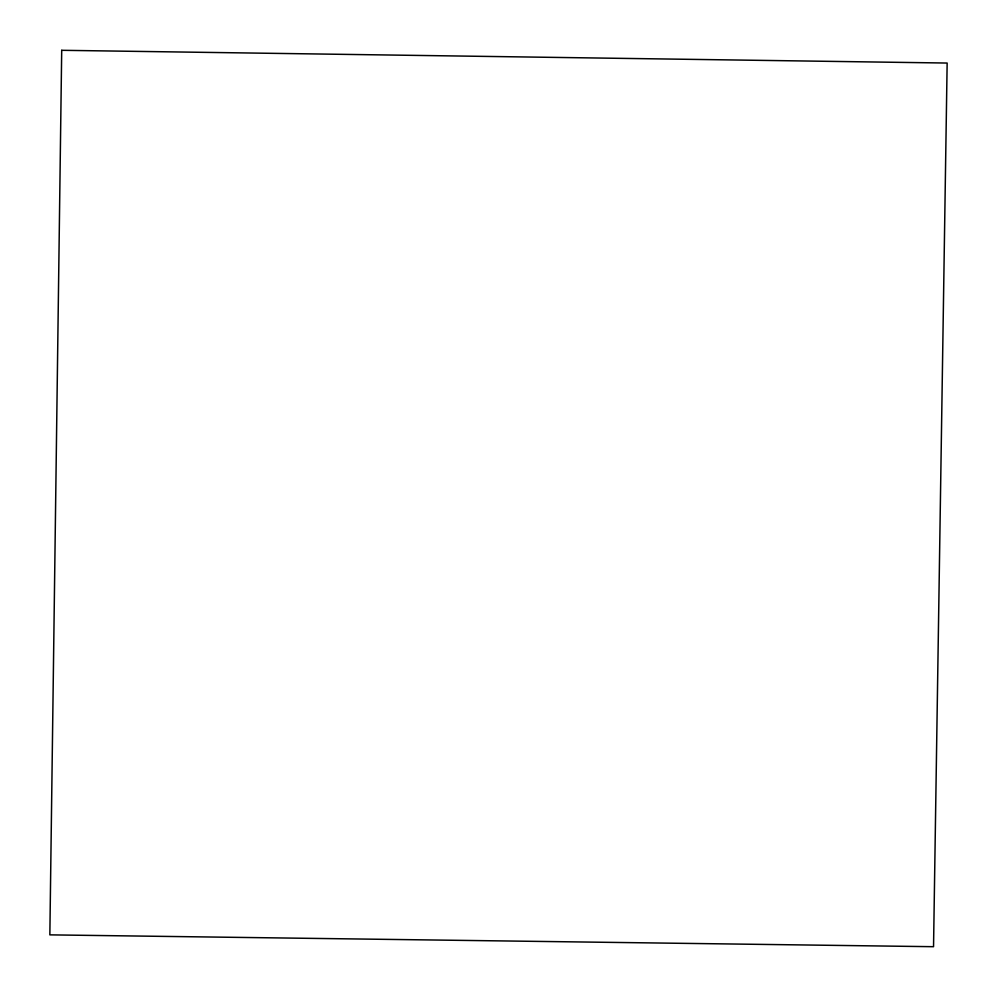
<?xml version="1.0" encoding="UTF-8"?>
<svg xmlns="http://www.w3.org/2000/svg" width="997" height="997" viewBox="0 0 997 997"><rect width="100%" height="100%" fill="white"/><g stroke="black" fill="none" stroke-linecap="round" stroke-linejoin="round"><path stroke-width="1.5" d="M61.702 50.299L49.85 934.862L933.541 946.701L947.15 63.048L61.702 50.299"/></g></svg>
